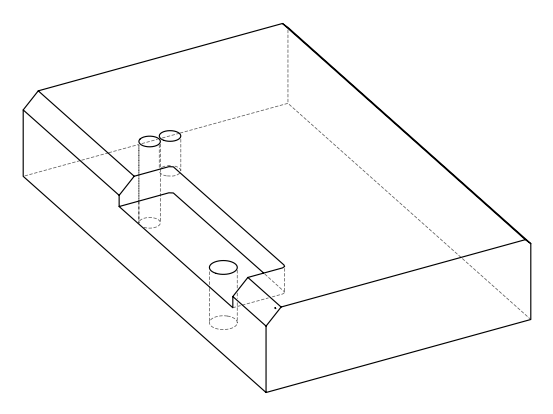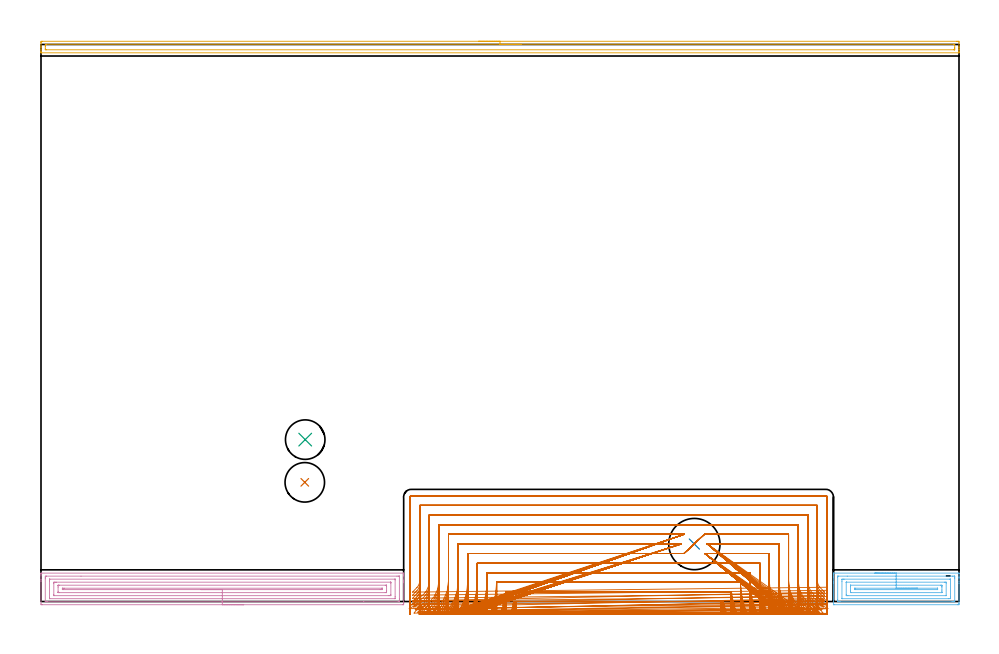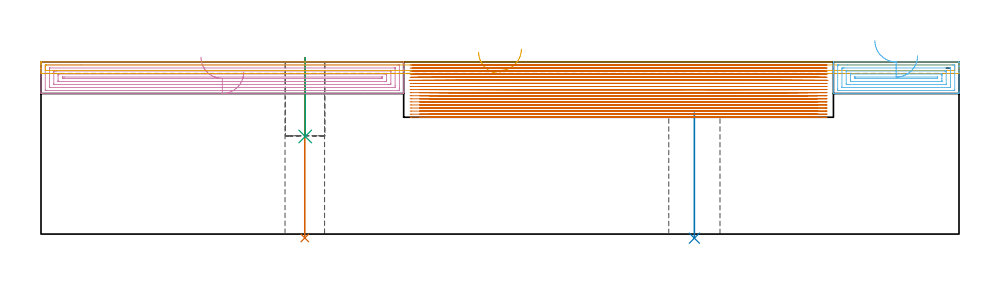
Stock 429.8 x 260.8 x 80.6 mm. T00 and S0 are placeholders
(PLAN: 7 operations, 4 tool changes, 212.4 min)
(1 INDEXABLE_INSERT_DRILL_THROUGH_HOLE_FROM_SOLID | STEP1HOLE | NXT0302_008 | 0.34 min | 21629 mm3)
(2 INDEXABLE_INSERT_DRILL_THROUGH_HOLE_FROM_SOLID_1 | STEP1HOLE_1 | NXT0302_019 | 0.24 min | 36418 mm3)
(3 INDEXABLE_INSERT_DRILL_BLIND_HOLE_FROM_SOLID | STEP1POCKET | NXT0302_008 | 0.15 min | 9306 mm3)
(4 AREA_MILL | FG_CHAMFER_SURFACE | UGT0205_001 | 8.36 min | 19383 mm3)
(5 AREA_MILL_1 | FG_CHAMFER_SURFACE_1 | UGT0205_001 | 7.07 min | 6267 mm3)
(6 AREA_MILL_2 | FG_CHAMFER_SURFACE_2 | UGT0205_001 | 3.03 min | 7223 mm3)
(7 MILL_SLOT | SLOT_PARTIAL_RECTANGULAR | NXT0201_008 | Follow Part, ap 1.5, ae 75% | 193.26 min | 260170 mm3)
(TOOL NXT0302_008 | Index. Insert Drill 18.5mm [880-D1850L25-05] | D18.5 PA176 FL93 Z2)
(TOOL NXT0302_019 | Index. Insert Drill 24mm [880-D2400L25-05] | D24 PA176 FL120 Z2)
(TOOL UGT0205_001 | Chamfer Mill 20 x 3 x 45 deg. | D20 FL50 Z2)
(TOOL NXT0201_008 | ENDMILL 6mm [2P460-0600-NA 1630] | D6 FL26 Z6)
(OP 1 INDEXABLE_INSERT_DRILL_THROUGH_HOLE_FROM_SOLID)
G17 G21 G94 G90
T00 M6
G54
G17 G0 G90 X123.5 Y55.8 S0 M3
G43 Z90.6 H1
G94 G81 G98 Z-1.823 F250. R82.6
G80
M5
M2
(OP 2 INDEXABLE_INSERT_DRILL_THROUGH_HOLE_FROM_SOLID_1)
G17 G21 G94 G90
T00 M6
G54
G17 G0 G90 X305.9 Y26.9 S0 M3
G43 Z90.6 H1
G94 G81 G98 Z-1.919 F250. R56.7
G80
M5
M2
(OP 3 INDEXABLE_INSERT_DRILL_BLIND_HOLE_FROM_SOLID)
G17 G21 G94 G90
T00 M6
G54
G17 G0 G90 X123.7 Y75.8 S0 M3
G43 Z90.6 H1
G94 G81 G98 Z45.7 F250. R82.6
G80
M5
M2
(OP 4 AREA_MILL)
G17 G21 G94 G90
T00 M6
G54
G17 G0 G90 X94.9 Y-1.5 S1061 M3
G43 Z90.6 H0
Z75.8
G94 G1 X94.862 Z74.928 F250.
X94.748 Z74.064
X94.559 Z73.212
X94.297 Z72.38
X93.963 Z71.574
X93.56 Z70.8
X93.092 Z70.064
X92.56 Z69.372
X91.971 Z68.729
X91.328 Z68.14
X90.636 Z67.608
X89.9 Z67.14
X89.126 Z66.737
X88.32 Z66.403
X87.488 Z66.141
X86.636 Z65.952
X85.772 Z65.838
X84.9 Z65.8
X0.6
X0.211 Y-1.496 Z65.802
X0.01 Y-1.492 Z65.805
X0. Y-1.114 Z66.183
Y9.407 Z76.702
Y9.981 Z77.279
Y10.284 Z77.581
Y12.037 Z79.332
Y12.643 Z79.942
Y13.034 Z80.333
X0.002 Y13.169 Z80.461
X0.01 Y13.298 Z80.589
X0.154 Y13.3 Z80.6
X169.646
X169.79 Y13.298 Z80.589
X169.798 Y13.169 Z80.461
X169.8 Y13.034 Z80.333
Y12.643 Z79.942
Y12.037 Z79.332
Y9.981 Z77.278
Y9.407 Z76.702
Y8.817 Z76.113
Y-0.827 Z66.47
X169.797 Y-1.114 Z66.183
X169.79 Y-1.492 Z65.805
X169.589 Y-1.497 Z65.802
X169.2 Y-1.5 Z65.8
X84.9
Y-0.086 Z67.214
X3.122
X2.384 Y-0.085 Z67.215
X2.228 Y-0.083 Z67.217
X2.041 Y-0.079 Z67.221
X2.009 Y-0.073 Z67.227
X2.005 Y-0.048 Z67.252
X2.003 Y-0.022 Z67.278
X2. Y0.14 Z67.44
Y10.661 Z77.961
X2.003 Y11.161 Z78.461
X2.008 Y11.531 Z78.831
X2.025 Y11.879 Z79.179
X2.384 Y11.884 Z79.184
X2.539 Y11.885 Z79.185
X18.735 Y11.886 Z79.186
X166.678
X167.416 Y11.885 Z79.185
X167.573 Y11.883 Z79.183
X167.759 Y11.879 Z79.179
X167.791 Y11.873 Z79.173
X167.795 Y11.848 Z79.148
X167.797 Y11.822 Z79.122
X167.8 Y11.66 Z78.96
Y1.139 Z68.439
X167.797 Y0.639 Z67.939
X167.792 Y0.269 Z67.569
X167.775 Y-0.079 Z67.221
X167.416 Y-0.084 Z67.216
X167.261 Y-0.085 Z67.215
X151.094 Y-0.086 Z67.214
X84.9
Y1.328 Z68.628
X4.105 Y1.329 Z68.629
X4.054 Y1.33 Z68.63
X4.021 Y1.333 Z68.633
X4.01 Y1.335 Z68.635
X4.008 Y1.351 Z68.651
X4.003 Y1.516 Z68.816
X4. Y1.681 Z68.981
Y9.572 Z76.872
X4.003 Y10.284 Z77.584
X4.005 Y10.444 Z77.744
X4.011 Y10.465 Z77.765
X4.026 Y10.467 Z77.767
X4.073 Y10.47 Z77.77
X4.168 Y10.471 Z77.771
X165.695
X165.746 Y10.47 Z77.77
X165.779 Y10.467 Z77.767
X165.79 Y10.465 Z77.765
X165.792 Y10.449 Z77.749
X165.797 Y10.284 Z77.584
X165.8 Y10.119 Z77.419
Y2.228 Z69.528
X165.797 Y1.516 Z68.816
X165.795 Y1.356 Z68.656
X165.789 Y1.335 Z68.635
X165.774 Y1.333 Z68.633
X165.727 Y1.33 Z68.63
X165.632 Y1.329 Z68.629
X84.9 Y1.328 Z68.628
Y2.743 Z70.043
X6.125
X6.055 Y2.744 Z70.044
X6.024 Y2.747 Z70.047
X6.011 Y2.749 Z70.049
X6.009 Y2.765 Z70.065
X6.004 Y2.856 Z70.156
X6. Y3.223 Z70.523
X6.001 Y8.53 Z75.83
X6.007 Y8.945 Z76.245
X6.01 Y9.043 Z76.343
X6.13 Y9.05 Z76.35
X6.312 Y9.054 Z76.354
X6.844 Y9.057 Z76.357
X7.2
X163.674
X163.745 Y9.055 Z76.355
X163.776 Y9.053 Z76.353
X163.789 Y9.051 Z76.351
X163.791 Y9.035 Z76.335
X163.796 Y8.944 Z76.244
X163.8 Y8.577 Z75.877
X163.799 Y3.27 Z70.57
X163.793 Y2.855 Z70.155
X163.79 Y2.757 Z70.057
X163.67 Y2.75 Z70.05
X163.488 Y2.746 Z70.046
X162.956 Y2.743 Z70.043
X162.6
X84.9
Y4.157 Z71.457
X8.629
X8.187 Y4.158 Z71.458
X8.079 Y4.16 Z71.46
X8.027 Y4.163 Z71.463
X8.01 Y4.165 Z71.465
X8.008 Y4.184 Z71.484
X8.004 Y4.291 Z71.591
X8. Y4.764 Z72.064
Y6.777 Z74.077
X8.002 Y7.393 Z74.693
X8.008 Y7.6 Z74.9
X8.01 Y7.632 Z74.932
X8.025 Y7.636 Z74.936
X8.078 Y7.639 Z74.939
X8.188 Y7.641 Z74.941
X8.629 Y7.643 Z74.943
X161.171
X161.613 Y7.642 Z74.942
X161.721 Y7.64 Z74.94
X161.773 Y7.637 Z74.937
X161.79 Y7.635 Z74.935
X161.792 Y7.617 Z74.917
X161.796 Y7.509 Z74.809
X161.8 Y7.036 Z74.336
Y5.023 Z72.323
X161.798 Y4.407 Z71.707
X161.792 Y4.2 Z71.5
X161.79 Y4.168 Z71.468
X161.775 Y4.164 Z71.464
X161.722 Y4.161 Z71.461
X161.612 Y4.159 Z71.459
X161.171 Y4.157 Z71.457
X84.9
Y5.571 Z72.871
X10.413
X10.078 Y5.573 Z72.873
X10.034 Y5.575 Z72.875
X10.016 Y5.577 Z72.877
X10.01 Y5.586 Z72.886
X10.005 Y5.657 Z72.957
X10.002 Y5.765 Z73.065
X10.001 Y5.9 Z73.2
X10.004 Y6.103 Z73.403
X10.008 Y6.204 Z73.504
X10.011 Y6.222 Z73.522
X10.031 Y6.224 Z73.524
X10.08 Y6.227 Z73.527
X10.413 Y6.228 Z73.528
X10.97 Y6.229 Z73.529
X159.387
X159.722 Y6.227 Z73.527
X159.766 Y6.225 Z73.525
X159.784 Y6.223 Z73.523
X159.79 Y6.214 Z73.514
X159.795 Y6.143 Z73.443
X159.798 Y6.035 Z73.335
X159.799 Y5.9 Z73.2
X159.796 Y5.697 Z72.997
X159.792 Y5.597 Z72.897
X159.789 Y5.578 Z72.878
X159.769 Y5.576 Z72.876
X159.72 Y5.573 Z72.873
X159.387 Y5.572 Z72.872
X158.83 Y5.571 Z72.871
X84.9
X84.028 Z72.909
X83.164 Z73.023
X82.312 Z73.212
X81.48 Z73.474
X80.674 Z73.808
X79.9 Z74.211
X79.164 Z74.68
X78.472 Z75.211
X77.829 Z75.8
X77.24 Z76.443
X76.708 Z77.135
X76.24 Z77.871
X75.837 Z78.645
X75.503 Z79.451
X75.241 Z80.283
X75.052 Z81.135
X74.938 Z82.
X74.9 Z82.871
G0 Z90.6
M5
M2
(OP 5 AREA_MILL_1)
G17 G21 G94 G90
T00 M6
G54
G17 G0 G90 X204.9 Y262.3 S1061 M3
G43 Z90.6 H0
Z85.2
G94 G1 X204.938 Z84.328 F250.
X205.052 Z83.464
X205.241 Z82.612
X205.503 Z81.78
X205.837 Z80.974
X206.24 Z80.2
X206.708 Z79.464
X207.24 Z78.772
X207.829 Z78.129
X208.472 Z77.54
X209.164 Z77.008
X209.9 Z76.54
X210.674 Z76.137
X211.48 Z75.803
X212.312 Z75.541
X213.164 Z75.352
X214.028 Z75.238
X214.9 Z75.2
X428.695
X429.189 Y262.299 Z75.201
X429.677 Y262.294 Z75.203
X429.791 Y262.291 Z75.205
X429.8 Y261.81 Z75.685
Y260.042 Z77.452
Y259.484 Z78.012
Y259.158 Z78.338
Y258.6 Z78.896
Y258.274 Z79.221
Y257.621 Z79.878
Y257.261 Z80.238
X429.792 Y256.917 Z80.574
X429.791 Y256.903 Z80.588
X429.636 Y256.9 Z80.6
X0.165
X0.009 Y256.903 Z80.588
X0.008 Y256.917 Z80.574
X0. Y257.261 Z80.238
Y257.621 Z79.879
Y258.274 Z79.221
Y259.484 Z78.012
Y260.042 Z77.452
Y261.532 Z75.964
X0.003 Y261.81 Z75.685
X0.009 Y262.291 Z75.205
X0.123 Y262.294 Z75.203
X0.611 Y262.3 Z75.2
X214.9
Y260.886 Z76.614
X427.403 Y260.885 Z76.615
X427.445 Y260.884 Z76.616
X427.79 Y260.872 Z76.628
X427.794 Y260.767 Z76.733
X427.799 Y260.535 Z76.965
X427.8 Y259.158 Z78.342
X427.799 Y258.766 Z78.734
X427.792 Y258.372 Z79.128
X427.79 Y258.325 Z79.175
X427.773 Y258.321 Z79.179
X427.722 Y258.318 Z79.182
X427.616 Y258.316 Z79.184
X427.403 Y258.314 Z79.186
X2.397 Y258.315 Z79.185
X2.355 Y258.316 Z79.184
X2.01 Y258.328 Z79.172
X2.007 Y258.433 Z79.067
X2.002 Y258.665 Z78.835
X2. Y260.042 Z77.458
X2.001 Y260.434 Z77.066
X2.008 Y260.828 Z76.672
X2.01 Y260.876 Z76.624
X2.027 Y260.879 Z76.621
X2.078 Y260.882 Z76.618
X2.184 Y260.885 Z76.615
X2.397 Y260.886 Z76.614
X214.9
X215.772 Z76.652
X216.636 Z76.766
X217.488 Z76.955
X218.32 Z77.217
X219.126 Z77.551
X219.9 Z77.954
X220.636 Z78.423
X221.328 Z78.954
X221.971 Z79.543
X222.56 Z80.186
X223.092 Z80.878
X223.56 Z81.614
X223.963 Z82.388
X224.297 Z83.194
X224.559 Z84.026
X224.748 Z84.878
X224.862 Z85.743
X224.9 Z86.614
G0 Z90.6
M5
M2
(OP 6 AREA_MILL_2)
G17 G21 G94 G90
T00 M6
G54
G17 G0 G90 X390.4 Y13.3 S1061 M3
G43 Z90.6 H0
G94 G1 X390.438 Z89.728 F250.
X390.552 Z88.863
X390.741 Z88.012
X391.003 Z87.18
X391.337 Z86.374
X391.74 Z85.6
X392.208 Z84.864
X392.74 Z84.172
X393.329 Z83.529
X393.972 Z82.939
X394.664 Z82.408
X395.4 Z81.94
X396.174 Z81.537
X396.98 Z81.203
X397.812 Z80.941
X398.663 Z80.752
X399.528 Z80.638
X400.4 Z80.6
X429.702
X429.79 Y13.297 Z80.589
X429.797 Y13.217 Z80.511
X429.8 Y13.129 Z80.428
Y11.548 Z78.847
Y11.161 Z78.457
Y10.967 Z78.264
Y9.213 Z76.511
Y8.53 Z75.825
Y-0.773 Z66.524
X429.796 Y-1.114 Z66.182
X429.79 Y-1.491 Z65.805
X429.643 Y-1.495 Z65.803
X429.258 Y-1.5 Z65.8
X371.542
X371.038 Y-1.493 Z65.803
X371.01 Y-1.491 Z65.805
X371. Y-1.456 Z65.841
Y8.53 Z75.825
Y9.213 Z76.511
Y9.407 Z76.705
Y11.161 Z78.457
Y11.549 Z78.847
Y12.526 Z79.825
Y12.914 Z80.212
Y13.13 Z80.428
X371.003 Y13.217 Z80.511
X371.01 Y13.297 Z80.589
X371.098 Y13.3 Z80.6
X400.4
Y11.886 Z79.186
X426.748
X427.482 Y11.884 Z79.184
X427.639 Y11.883 Z79.183
X427.782 Y11.879 Z79.179
X427.79 Y11.833 Z79.133
X427.797 Y11.727 Z79.027
X427.799 Y11.161 Z78.461
X427.8 Y10.847 Z78.147
X427.799 Y0.327 Z67.627
X427.793 Y0.011 Z67.311
X427.79 Y-0.073 Z67.227
X427.756 Y-0.079 Z67.221
X427.665 Y-0.082 Z67.218
X427.482 Y-0.085 Z67.215
X427.328 Y-0.086 Z67.214
X426.594
X374.052
X373.318 Y-0.084 Z67.216
X373.161 Y-0.083 Z67.217
X373.018 Y-0.079 Z67.221
X373.01 Y-0.033 Z67.267
X373.004 Y0.073 Z67.373
X373.001 Y0.639 Z67.939
X373. Y0.953 Z68.253
X373.001 Y11.473 Z78.773
X373.007 Y11.789 Z79.089
X373.01 Y11.873 Z79.173
X373.044 Y11.879 Z79.179
X373.135 Y11.882 Z79.182
X373.318 Y11.885 Z79.185
X377.48 Y11.886 Z79.186
X400.4
Y10.472 Z77.772
X425.517 Y10.471 Z77.771
X425.706 Y10.469 Z77.769
X425.768 Y10.467 Z77.767
X425.784 Y10.465 Z77.765
X425.79 Y10.437 Z77.737
X425.795 Y10.376 Z77.676
X425.799 Y10.284 Z77.584
X425.8 Y2.3 Z69.6
X425.799 Y1.516 Z68.816
X425.797 Y1.426 Z68.726
X425.791 Y1.338 Z68.638
X425.706 Y1.336 Z68.636
X425.007 Y1.329 Z68.629
X424.818
X375.283
X375.094 Y1.331 Z68.631
X375.032 Y1.333 Z68.633
X375.016 Y1.335 Z68.635
X375.01 Y1.363 Z68.663
X375.005 Y1.424 Z68.724
X375.001 Y1.516 Z68.816
X375. Y9.5 Z76.8
X375.001 Y10.284 Z77.584
X375.003 Y10.374 Z77.674
X375.009 Y10.462 Z77.762
X375.094 Y10.464 Z77.764
X375.793 Y10.471 Z77.771
X375.982
X400.4 Y10.472 Z77.772
Y9.057 Z76.357
X423.042
X423.398 Y9.056 Z76.356
X423.718 Y9.052 Z76.352
X423.789 Y9.05 Z76.35
X423.793 Y8.925 Z76.225
X423.799 Y8.66 Z75.96
Y2.896 Z70.196
X423.798 Y2.802 Z70.102
X423.794 Y2.756 Z70.056
X423.79 Y2.75 Z70.05
X423.783 Y2.747 Z70.047
X423.754 Y2.745 Z70.045
X423.576 Y2.743 Z70.043
X377.758
X377.402 Y2.744 Z70.044
X377.082 Y2.748 Z70.048
X377.011 Y2.75 Z70.05
X377.007 Y2.875 Z70.175
X377.001 Y3.14 Z70.44
Y8.904 Z76.204
X377.002 Y8.998 Z76.298
X377.006 Y9.044 Z76.344
X377.01 Y9.05 Z76.35
X377.017 Y9.053 Z76.353
X377.046 Y9.055 Z76.355
X377.224 Y9.057 Z76.357
X400.4
Y7.643 Z74.943
X421.277
X421.703 Y7.636 Z74.936
X421.79 Y7.627 Z74.927
X421.795 Y7.563 Z74.863
X421.797 Y7.499 Z74.799
X421.8 Y7.127 Z74.427
Y6.777 Z74.077
Y5.373 Z72.673
Y4.497 Z71.797
X421.798 Y4.321 Z71.621
X421.793 Y4.181 Z71.481
X421.79 Y4.164 Z71.464
X421.785 Y4.162 Z71.462
X421.76 Y4.159 Z71.459
X421.705 Y4.158 Z71.458
X379.523 Y4.157 Z71.457
X379.097 Y4.164 Z71.464
X379.01 Y4.173 Z71.473
X379.005 Y4.237 Z71.537
X379.003 Y4.301 Z71.601
X379. Y4.673 Z71.973
Y5.023 Z72.323
Y7.303 Z74.603
X379.002 Y7.479 Z74.779
X379.007 Y7.619 Z74.919
X379.01 Y7.637 Z74.937
X379.015 Y7.638 Z74.938
X379.04 Y7.641 Z74.941
X379.095 Y7.642 Z74.942
X400.4 Y7.643 Z74.943
Y6.229 Z73.529
X419.69 Y6.228 Z73.528
X419.749 Y6.226 Z73.526
X419.782 Y6.223 Z73.523
X419.79 Y6.22 Z73.52
X419.792 Y6.205 Z73.505
X419.796 Y5.9 Z73.2
X419.795 Y5.599 Z72.899
X419.79 Y5.58 Z72.88
X419.78 Y5.577 Z72.877
X419.74 Y5.574 Z72.874
X419.657 Y5.572 Z72.872
X381.11
X381.051 Y5.574 Z72.874
X381.018 Y5.577 Z72.877
X381.01 Y5.58 Z72.88
X381.008 Y5.595 Z72.895
X381.004 Y5.9 Z73.2
X381.005 Y6.201 Z73.501
X381.01 Y6.22 Z73.52
X381.02 Y6.223 Z73.523
X381.06 Y6.226 Z73.526
X381.143 Y6.228 Z73.528
X400.4 Y6.229 Z73.529
X401.272 Z73.567
X402.136 Z73.681
X402.988 Z73.87
X403.82 Z74.132
X404.626 Z74.466
X405.4 Z74.869
X406.136 Z75.337
X406.828 Z75.868
X407.471 Z76.458
X408.06 Z77.101
X408.591 Z77.793
X409.06 Z78.529
X409.463 Z79.303
X409.797 Z80.109
X410.059 Z80.941
X410.248 Z81.792
X410.362 Z82.657
X410.4 Z83.529
G0 Z90.6
M5
M2
(OP 7 MILL_SLOT)
G17 G21 G94 G90
T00 M6
G54
G17 G0 G90 X320.923 Y-5.9 S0 M3
G43 Z90.6 H1
Z79.161
G94 G1 X320.154 Y-3. F250.
G2 X319.458 Y0. R49.5 F500.
G1 X221.342
G2 X220.646 Y-3. R49.5
G1 X219.877 Y-5.9 F250.
X325.672 Y-5.878
X324.826 Y-3.
G2 X323.3 Y4.5 R45. F500.
G1 X217.5
G2 X215.974 Y-3. R45.
G1 X215.128 Y-5.878 F250.
X330.479 Y-5.849
X329.539 Y-3.
G2 X327.506 Y9. R40.5 F500.
G1 X213.294
G2 X211.26 Y-3. R40.5
G1 X210.32 Y-5.849 F250.
X335.368 Y-5.807
X334.311 Y-3.
G2 X332. Y9.69 R36. F500.
G1 Y13.5
X208.8
Y9.69
G2 X206.489 Y-3. R36.
G1 X205.432 Y-5.807 F250.
X340.378 Y-5.746
X339.169 Y-3.
G2 X336.5 Y9.69 R31.5 F500.
G1 Y18.
X307.198
G2 X304.594 Y18. R9.035
G1 X204.3
Y9.69
G2 X201.631 Y-3. R31.5
G1 X200.422 Y-5.746 F250.
X345.578 Y-5.648
X344.168 Y-3.
G2 X341. Y9.69 R27. F500.
G1 Y22.5
X313.748
X310.748 F250.
X351.112 Y-5.477 F500.
X349.42 Y-3. F250.
G2 X345.5 Y9.69 R22.5 F500.
G1 Y27.
X314.895
X311.895 F250.
X357.349 Y-5.128 F500.
X355.234 Y-3. F250.
G2 X350. Y9.69 R18. F500.
G1 Y31.5
X313.633
X310.633 F250.
X301.051 Y22.5 F500.
X298.051 F250.
X199.8 F500.
Y9.69
G2 X196.632 Y-3. R27.
G1 X195.222 Y-5.648 F250.
X299.903 Y27. F500.
X296.903 F250.
X195.3 F500.
Y9.69
G2 X191.38 Y-3. R22.5
G1 X189.688 Y-5.477 F250.
X301.172 Y31.5 F500.
X298.172 F250.
X190.8 F500.
Y9.69
G2 X185.565 Y-3. R18.
G1 X183.45 Y-5.128 F250.
X365.195 Y-3.852
X362.459 Y-2.621
G2 X354.5 Y9.69 R13.5 F500.
G1 Y36.
X186.3
Y9.69
G2 X178.34 Y-2.621 R13.5
G1 X175.604 Y-3.852 F250.
X366.688 Y0.294 F500.
X364. Y1.627 F250.
G2 X359. Y9.69 R9. F500.
G1 Y40.5
X181.8
Y9.69
G2 X176.8 Y1.628 R9.
G1 X174.112 Y0.295 F250.
X366.865 Y4.402 F500.
X364.774 Y6.553 F250.
G2 X363.5 Y9.69 R4.5 F500.
G1 Y45.
X177.3
Y9.69
G2 X176.027 Y6.553 R4.5
G1 X173.935 Y4.402 F250.
X368. Y6.69 F500.
Y9.69 F250.
Y49. F500.
G3 X367.5 Y49.5 R0.5
G1 X173.3
G3 X172.8 Y49. R0.5
G1 Y9.69
Y6.69 F250.
G0 Z90.6
X320.474 Y-5.922
Z77.722
G1 X319.793 Y-3.
G2 X319.19 Y0. R49.5 F500.
G1 X221.608
G2 X221.006 Y-3. R49.5
G1 X220.324 Y-5.922 F250.
X325.175 Y-5.905
X324.426 Y-3.
G2 X323.156 Y4.5 R45. F500.
G1 X217.644
G2 X216.372 Y-3. R45.
G1 X215.622 Y-5.905 F250.
X329.923 Y-5.882
X329.091 Y-3.
G2 X327.5 Y8.239 R40.5 F500.
G1 Y9.
X213.3
Y8.246
G2 X211.707 Y-3. R40.5
G1 X210.874 Y-5.882 F250.
X334.736 Y-5.85
X333.799 Y-3.
G2 X332. Y8.239 R36. F500.
G1 Y13.5
X208.8
Y8.246
G2 X206.998 Y-3. R36.
G1 X206.061 Y-5.85 F250.
X339.643 Y-5.803
X338.573 Y-3.
G2 X336.5 Y8.239 R31.5 F500.
G1 Y18.
X307.198
G2 X304.594 Y18. R9.035
G1 X204.3
Y8.246
G2 X202.224 Y-3. R31.5
G1 X201.153 Y-5.802 F250.
X344.699 Y-5.728
X343.45 Y-3.
G2 X341. Y8.239 R27. F500.
G1 Y22.5
X313.748
X310.748 F250.
X350.006 Y-5.599 F500.
X348.508 Y-3. F250.
G2 X345.5 Y8.239 R22.5 F500.
G1 Y27.
X314.895
X311.895 F250.
X355.813 Y-5.343 F500.
X353.94 Y-3. F250.
G2 X350. Y8.239 R18. F500.
G1 Y31.5
X313.633
X310.633 F250.
X301.051 Y22.5 F500.
X298.051 F250.
X199.8 F500.
Y8.246
G2 X197.346 Y-3. R27.
G1 X196.097 Y-5.727 F250.
X299.903 Y27. F500.
X296.903 F250.
X195.3 F500.
Y8.246
G2 X192.288 Y-3. R22.5
G1 X190.788 Y-5.598 F250.
X301.172 Y31.5 F500.
X298.172 F250.
X190.8 F500.
Y8.246
G2 X186.854 Y-3. R18.
G1 X184.98 Y-5.342 F250.
X363.018 Y-4.662
X360.52 Y-3.
G2 X354.5 Y8.239 R13.5 F500.
G1 Y36.
X186.3
Y8.246
G2 X180.268 Y-3. R13.5
G1 X177.769 Y-4.66 F250.
X366.688 Y-1.157 F500.
X364. Y0.176 F250.
G2 X359. Y8.239 R9. F500.
G1 Y40.5
X181.8
Y8.246
G2 X176.8 Y0.184 R9.
G1 X174.113 Y-1.149 F250.
X366.859 Y2.952 F500.
X364.77 Y5.105 F250.
G2 X363.5 Y8.239 R4.5 F500.
G1 Y45.
X177.3
Y8.246
G2 X176.028 Y5.111 R4.5
G1 X173.938 Y2.959 F250.
X368. Y5.239 F500.
Y8.239 F250.
Y49. F500.
G3 X367.5 Y49.5 R0.5
G1 X173.3
G3 X172.8 Y49. R0.5
G1 Y8.246
Y5.246 F250.
G0 Z90.6
X320.074 Y-5.941
Z76.283
G1 X319.48 Y-3.
G2 X318.97 Y0. R49.5 F500.
G1 X221.83
G2 X221.32 Y-3. R49.5
G1 X220.726 Y-5.941 F250.
X324.734 Y-5.928
X324.081 Y-3.
G2 X323.059 Y4.5 R45. F500.
G1 X217.741
G2 X216.719 Y-3. R45.
G1 X216.066 Y-5.928 F250.
X329.43 Y-5.911
X328.704 Y-3.
G2 X327.5 Y6.803 R40.5 F500.
G1 Y9.
X213.3
Y6.802
G2 X212.096 Y-3. R40.5
G1 X211.37 Y-5.911 F250.
X334.177 Y-5.887
X333.36 Y-3.
G2 X332. Y6.803 R36. F500.
G1 Y13.5
X208.8
Y6.802
G2 X207.44 Y-3. R36.
G1 X206.623 Y-5.887 F250.
X338.998 Y-5.851
X338.064 Y-3.
G2 X336.5 Y6.803 R31.5 F500.
G1 Y18.
X307.198
G2 X304.594 Y18. R9.035
G1 X204.3
Y6.802
G2 X202.736 Y-3. R31.5
G1 X201.802 Y-5.851 F250.
X343.932 Y-5.795
X342.842 Y-3.
G2 X341. Y6.803 R27. F500.
G1 Y22.5
X313.748
X310.748 F250.
X349.055 Y-5.7 F500.
X347.748 Y-3. F250.
G2 X345.5 Y6.803 R22.5 F500.
G1 Y27.
X314.895
X311.895 F250.
X354.537 Y-5.516 F500.
X352.903 Y-3. F250.
G2 X350. Y6.803 R18. F500.
G1 Y31.5
X313.633
X310.633 F250.
X301.051 Y22.5 F500.
X298.051 F250.
X199.8 F500.
Y6.802
G2 X197.958 Y-3. R27.
G1 X196.869 Y-5.795 F250.
X299.903 Y27. F500.
X296.903 F250.
X195.3 F500.
Y6.802
G2 X193.053 Y-3. R22.5
G1 X191.746 Y-5.7 F250.
X301.172 Y31.5 F500.
X298.172 F250.
X190.8 F500.
Y6.802
G2 X187.897 Y-3. R18.
G1 X186.263 Y-5.516 F250.
X360.896 Y-5.063
X358.718 Y-3.
G2 X354.5 Y6.803 R13.5 F500.
G1 Y36.
X186.3
Y6.802
G2 X182.083 Y-3. R13.5
G1 X179.904 Y-5.063 F250.
X366.422 Y-2.552 F500.
X363.774 Y-1.143 F250.
G2 X359. Y6.803 R9. F500.
G1 Y40.5
X181.8
Y6.802
G2 X177.031 Y-1.141 R9.
G1 X174.383 Y-2.552 F250.
X366.862 Y1.516 F500.
X364.772 Y3.668 F250.
G2 X363.5 Y6.803 R4.5 F500.
G1 Y45.
X177.3
Y6.802
G2 X176.03 Y3.669 R4.5
G1 X173.942 Y1.516 F250.
X368. Y3.803 F500.
Y6.803 F250.
Y49. F500.
G3 X367.5 Y49.5 R0.5
G1 X173.3
G3 X172.8 Y49. R0.5
G1 Y6.802
Y3.802 F250.
G0 Z90.6
X319.719 Y-5.957
Z74.844
G1 X319.212 Y-3.
G2 X318.792 Y0. R49.5 F500.
G1 X222.008
G2 X221.588 Y-3. R49.5
G1 X221.081 Y-5.957 F250.
X324.343 Y-5.948
X323.785 Y-3.
G2 X323.008 Y4.5 R45. F500.
G1 X217.792
G2 X217.016 Y-3. R45.
G1 X216.458 Y-5.948 F250.
X328.994 Y-5.935
X328.374 Y-3.
G2 X327.5 Y5.368 R40.5 F500.
G1 Y9.
X213.3
Y5.365
G2 X212.427 Y-3. R40.5
G1 X211.807 Y-5.935 F250.
X333.683 Y-5.918
X332.986 Y-3.
G2 X332. Y5.368 R36. F500.
G1 Y13.5
X208.8
Y5.365
G2 X207.815 Y-3. R36.
G1 X207.118 Y-5.918 F250.
X338.429 Y-5.892
X337.632 Y-3.
G2 X336.5 Y5.368 R31.5 F500.
G1 Y18.
X307.198
G2 X304.594 Y18. R9.035
G1 X204.3
Y5.365
G2 X203.169 Y-3. R31.5
G1 X202.372 Y-5.892 F250.
X343.259 Y-5.852
X342.329 Y-3.
G2 X341. Y5.368 R27. F500.
G1 Y22.5
X313.748
X310.748 F250.
X348.229 Y-5.785 F500.
X347.114 Y-3. F250.
G2 X345.5 Y5.368 R22.5 F500.
G1 Y27.
X314.895
X311.895 F250.
X353.458 Y-5.656 F500.
X352.063 Y-3. F250.
G2 X350. Y5.368 R18. F500.
G1 Y31.5
X313.633
X310.633 F250.
X301.051 Y22.5 F500.
X298.051 F250.
X199.8 F500.
Y5.365
G2 X198.472 Y-3. R27.
G1 X197.542 Y-5.852 F250.
X299.903 Y27. F500.
X296.903 F250.
X195.3 F500.
Y5.365
G2 X193.687 Y-3. R22.5
G1 X192.572 Y-5.785 F250.
X301.172 Y31.5 F500.
X298.172 F250.
X190.8 F500.
Y5.365
G2 X188.738 Y-3. R18.
G1 X187.344 Y-5.656 F250.
X359.265 Y-5.354
X357.406 Y-3.
G2 X354.5 Y5.368 R13.5 F500.
G1 Y36.
X186.3
Y5.365
G2 X183.396 Y-3. R13.5
G1 X181.537 Y-5.355 F250.
X365.615 Y-3.814
X363.099 Y-2.181
G2 X359. Y5.368 R9. F500.
G1 Y40.5
X181.8
Y5.365
G2 X177.709 Y-2.178 R9.
G1 X175.195 Y-3.815 F250.
X366.867 Y0.079 F500.
X364.775 Y2.229 F250.
G2 X363.5 Y5.368 R4.5 F500.
G1 Y45.
X177.3
Y5.365
G2 X176.028 Y2.23 R4.5
G1 X173.938 Y0.078 F250.
X368. Y2.368 F500.
Y5.368 F250.
Y49. F500.
G3 X367.5 Y49.5 R0.5
G1 X173.3
G3 X172.8 Y49. R0.5
G1 Y5.365
Y2.365 F250.
G0 Z90.6
X319.384 Y-5.971
Z73.405
G1 X318.971 Y-3.
G2 X318.647 Y0. R49.5 F500.
G1 X222.154
G2 X221.83 Y-3. R49.5
G1 X221.418 Y-5.972 F250.
X323.973 Y-5.965
X323.519 Y-3.
G2 X323. Y3.811 R45. F500.
G1 Y4.5
X217.8
Y3.802
G2 X217.283 Y-3. R45.
G1 X216.83 Y-5.966 F250.
X328.581 Y-5.957
X328.077 Y-3.
G2 X327.5 Y3.811 R40.5 F500.
G1 Y9.
X213.3
Y3.802
G2 X212.725 Y-3. R40.5
G1 X212.221 Y-5.957 F250.
X333.218 Y-5.946
X332.65 Y-3.
G2 X332. Y3.811 R36. F500.
G1 Y13.5
X208.8
Y3.802
G2 X208.152 Y-3. R36.
G1 X207.585 Y-5.946 F250.
X337.894 Y-5.929
X337.245 Y-3.
G2 X336.5 Y3.811 R31.5 F500.
G1 Y18.
X307.198
G2 X304.594 Y18. R9.035
G1 X204.3
Y3.802
G2 X203.557 Y-3. R31.5
G1 X202.909 Y-5.929 F250.
X342.63 Y-5.903
X341.873 Y-3.
G2 X341. Y3.811 R27. F500.
G1 Y22.5
X313.748
X310.748 F250.
X347.464 Y-5.859 F500.
X346.556 Y-3. F250.
G2 X345.5 Y3.811 R22.5 F500.
G1 Y27.
X314.896
X311.896 F250.
X352.474 Y-5.777 F500.
X351.339 Y-3. F250.
G2 X350. Y3.811 R18. F500.
G1 Y31.5
X313.633
X310.633 F250.
X301.051 Y22.5 F500.
X298.051 F250.
X199.8 F500.
Y3.802
G2 X198.929 Y-3. R27.
G1 X198.173 Y-5.903 F250.
X299.903 Y27. F500.
X296.903 F250.
X195.3 F500.
Y3.802
G2 X194.247 Y-3. R22.5
G1 X193.34 Y-5.86 F250.
X301.172 Y31.5 F500.
X298.172 F250.
X190.8 F500.
Y3.802
G2 X189.465 Y-3. R18.
G1 X188.332 Y-5.778 F250.
X357.858 Y-5.59
X356.344 Y-3.
G2 X354.5 Y3.811 R13.5 F500.
G1 Y36.
X186.3
Y3.802
G2 X184.461 Y-3. R13.5
G1 X182.95 Y-5.591 F250.
X364.385 Y-4.96
X362.115 Y-2.998
G2 X359. Y3.811 R9. F500.
G1 Y40.5
X181.8
Y3.802
G2 X178.696 Y-2.998 R9.
G1 X176.429 Y-4.963 F250.
X367.525 Y-1.576 F500.
X365.184 Y0.301 F250.
G2 X363.5 Y3.811 R4.5 F500.
G1 Y45.
X177.3
Y3.802
G2 X175.617 Y0.293 R4.5
G1 X173.278 Y-1.585 F250.
X368. Y0.811 F500.
Y3.811 F250.
Y49. F500.
G3 X367.5 Y49.5 R0.5
G1 X173.3
G3 X172.8 Y49. R0.5
G1 Y3.802
Y0.802 F250.
G0 Z90.6
X319.066 Y-5.984
Z71.967
G1 X318.759 Y-3.
G2 X318.543 Y0. R49.5 F500.
G1 X222.257
G2 X222.041 Y-3. R49.5
G1 X221.735 Y-5.984 F250.
X323.622 Y-5.981
X323.285 Y-3.
G2 X323. Y2.059 R45. F500.
G1 Y4.5
X217.8
Y2.056
G2 X217.515 Y-3. R45.
G1 X217.178 Y-5.981 F250.
X328.192 Y-5.977
X327.817 Y-3.
G2 X327.5 Y2.059 R40.5 F500.
G1 Y9.
X213.3
Y2.056
G2 X212.983 Y-3. R40.5
G1 X212.609 Y-5.977 F250.
X332.779 Y-5.97
X332.357 Y-3.
G2 X332. Y2.059 R36. F500.
G1 Y13.5
X208.8
Y2.056
G2 X208.443 Y-3. R36.
G1 X208.022 Y-5.97 F250.
X337.391 Y-5.961
X336.909 Y-3.
G2 X336.5 Y2.059 R31.5 F500.
G1 Y18.
X307.198
G2 X304.594 Y18. R9.035
G1 X204.3
Y2.056
G2 X203.892 Y-3. R31.5
G1 X203.41 Y-5.961 F250.
X342.04 Y-5.947
X341.478 Y-3.
G2 X341. Y2.059 R27. F500.
G1 Y22.5
X313.748
X310.748 F250.
X346.751 Y-5.923 F500.
X346.076 Y-3. F250.
G2 X345.5 Y2.059 R22.5 F500.
G1 Y27.
X314.896
X311.896 F250.
X351.569 Y-5.879 F500.
X350.725 Y-3. F250.
G2 X350. Y2.059 R18. F500.
G1 Y31.5
X313.633
X310.633 F250.
X301.051 Y22.5 F500.
X298.051 F250.
X199.8 F500.
Y2.056
G2 X199.322 Y-3. R27.
G1 X198.761 Y-5.947 F250.
X299.903 Y27. F500.
X296.903 F250.
X195.3 F500.
Y2.056
G2 X194.725 Y-3. R22.5
G1 X194.051 Y-5.923 F250.
X301.172 Y31.5 F500.
X298.172 F250.
X190.8 F500.
Y2.056
G2 X190.075 Y-3. R18.
G1 X189.233 Y-5.879 F250.
X356.608 Y-5.781
X355.484 Y-3.
G2 X354.5 Y2.059 R13.5 F500.
G1 Y36.
X186.3
Y2.056
G2 X185.318 Y-3. R13.5
G1 X184.194 Y-5.782 F250.
X362.242 Y-5.481
X360.556 Y-3.
G2 X359. Y2.059 R9. F500.
G1 Y40.5
X181.8
Y2.056
G2 X180.246 Y-3. R9.
G1 X178.561 Y-5.482 F250.
X368.423 Y-3.333
X365.805 Y-1.87
G2 X363.5 Y2.059 R4.5 F500.
G1 Y45.
X177.3
Y2.056
G2 X174.997 Y-1.872 R4.5
G1 X172.379 Y-3.336 F250.
X368. Y-0.941 F500.
Y2.059 F250.
Y49. F500.
G3 X367.5 Y49.5 R0.5
G1 X173.3
G3 X172.8 Y49. R0.5
G1 Y2.056
Y-0.944 F250.
G0 Z90.6
X318.731 Y-5.996
Z70.528
G1 X318.57 Y-3.
G2 X318.5 Y0. R49.5 F500.
G1 X222.3
G2 X222.23 Y-3. R49.5
G1 X222.069 Y-5.996 F250.
X323.255 Y-5.995
X323.078 Y-3.
G2 X323. Y-0.347 R45. F500.
G1 Y4.5
X217.8
Y-0.347
G2 X217.722 Y-3. R45.
G1 X217.545 Y-5.995 F250.
X327.783 Y-5.994
X327.587 Y-3.
G2 X327.5 Y-0.347 R40.5 F500.
G1 Y9.
X213.3
Y-0.347
G2 X213.213 Y-3. R40.5
G1 X213.017 Y-5.994 F250.
X332.319 Y-5.992
X332.098 Y-3.
G2 X332. Y-0.347 R36. F500.
G1 Y13.5
X208.8
Y-0.347
G2 X208.702 Y-3. R36.
G1 X208.481 Y-5.992 F250.
X336.865 Y-5.989
X336.612 Y-3.
G2 X336.5 Y-0.347 R31.5 F500.
G1 Y18.
X307.198
G2 X304.594 Y18. R9.035
G1 X204.3
Y-0.347
G2 X204.188 Y-3. R31.5
G1 X203.935 Y-5.989 F250.
X341.425 Y-5.985
X341.131 Y-3.
G2 X341. Y-0.347 R27. F500.
G1 Y22.5
X313.748
X310.748 F250.
X346.011 Y-5.979 F500.
X345.657 Y-3. F250.
G2 X345.5 Y-0.347 R22.5 F500.
G1 Y27.
X314.896
X311.896 F250.
X350.639 Y-5.967 F500.
X350.197 Y-3. F250.
G2 X350. Y-0.347 R18. F500.
G1 Y31.5
X313.633
X310.633 F250.
X301.051 Y22.5 F500.
X298.051 F250.
X199.8 F500.
Y-0.347
G2 X199.669 Y-3. R27.
G1 X199.375 Y-5.985 F250.
X299.903 Y27. F500.
X296.903 F250.
X195.3 F500.
Y-0.347
G2 X195.143 Y-3. R22.5
G1 X194.789 Y-5.979 F250.
X301.172 Y31.5 F500.
X298.172 F250.
X190.8 F500.
Y-0.347
G2 X190.603 Y-3. R18.
G1 X190.161 Y-5.967 F250.
X355.353 Y-5.942
X354.763 Y-3.
G2 X354.5 Y-0.347 R13.5 F500.
G1 Y36.
X186.3
Y-0.347
G2 X186.037 Y-3. R13.5
G1 X185.447 Y-5.942 F250.
X360.284 Y-5.867
X359.4 Y-3.
G2 X359. Y-0.347 R9. F500.
G1 Y40.5
X181.8
Y-0.347
G2 X181.4 Y-3. R9.
G1 X180.516 Y-5.867 F250.
X366.133 Y-5.423
X364.365 Y-3.
G2 X363.5 Y-0.347 R4.5 F500.
G1 Y45.
X177.3
Y-0.347
G2 X176.435 Y-3. R4.5
G1 X174.667 Y-5.423 F250.
X368. Y-3.347
Y-0.347
Y49. F500.
G3 X367.5 Y49.5 R0.5
G1 X173.3
G3 X172.8 Y49. R0.5
G1 Y-0.347
Y-3.347 F250.
G0 X318.529 Y-6. Z69.089
G1 X318.502 Y-3.
G2 X318.5 Y-2.549 R49.5 F500.
G1 Y0.
X222.3
Y-2.547
G2 X222.298 Y-3. R49.5
G1 X222.27 Y-6. F250.
X323.032
X323.002 Y-3.
G2 X323. Y-2.549 R45. F500.
G1 Y4.5
X217.8
Y-2.547
G2 X217.798 Y-3. R45.
G1 X217.768 Y-6. F250.
X327.536
X327.503 Y-3.
G2 X327.5 Y-2.549 R40.5 F500.
G1 Y9.
X213.3
Y-2.547
G2 X213.297 Y-3. R40.5
G1 X213.264 Y-6. F250.
X332.04
X332.003 Y-3.
G2 X332. Y-2.549 R36. F500.
G1 Y13.5
X208.8
Y-2.547
G2 X208.797 Y-3. R36.
G1 X208.759 Y-6. F250.
X336.546
X336.503 Y-3.
G2 X336.5 Y-2.549 R31.5 F500.
G1 Y18.
X307.198
G2 X304.595 Y18. R9.036
G1 X204.3
Y-2.547
G2 X204.297 Y-3. R31.5
G1 X204.254 Y-6. F250.
X341.054
X341.004 Y-3.
G2 X341. Y-2.549 R27. F500.
G1 Y22.5
X313.748
X310.748 F250.
X345.565 Y-5.999 F500.
X345.505 Y-3. F250.
G2 X345.5 Y-2.549 R22.5 F500.
G1 Y27.
X314.896
X311.896 F250.
X350.081 Y-5.999 F500.
X350.006 Y-3. F250.
G2 X350. Y-2.549 R18. F500.
G1 Y31.5
X313.633
X310.633 F250.
X301.051 Y22.5 F500.
X298.051 F250.
X199.8 F500.
Y-2.547
G2 X199.796 Y-3. R27.
G1 X199.746 Y-6. F250.
X299.903 Y27. F500.
X296.903 F250.
X195.3 F500.
Y-2.547
G2 X195.295 Y-3. R22.5
G1 X195.235 Y-5.999 F250.
X301.172 Y31.5 F500.
X298.172 F250.
X190.8 F500.
Y-2.547
G2 X190.794 Y-3. R18.
G1 X190.719 Y-5.999 F250.
X354.608 Y-5.998
X354.508 Y-3.
G2 X354.5 Y-2.549 R13.5 F500.
G1 Y36.
X186.3
Y-2.547
G2 X186.292 Y-3. R13.5
G1 X186.192 Y-5.998 F250.
X359.162 Y-5.996
X359.011 Y-3.
G2 X359. Y-2.549 R9. F500.
G1 Y40.5
X181.8
Y-2.547
G2 X181.789 Y-3. R9.
G1 X181.638 Y-5.996 F250.
X363.823 Y-5.985
X363.523 Y-3.
G2 X363.5 Y-2.549 R4.5 F500.
G1 Y45.
X177.3
Y-2.547
G2 X177.277 Y-3. R4.5
G1 X176.975 Y-5.985 F250.
X368. Y-5.549
Y-2.549
Y49. F500.
G3 X367.5 Y49.5 R0.5
G1 X173.3
G3 X172.8 Y49. R0.5
G1 Y-2.547
Y-5.547 F250.
G0 X318.5 Y-6. Z67.65
G1 Y-3.
Y0. F500.
X222.3
Y-3.
Y-6. F250.
X323.
Y-3.
Y4.5 F500.
X217.8
Y-3.
Y-6. F250.
X327.5
Y-3.
Y9. F500.
X213.3
Y-3.
Y-6. F250.
X332.
Y-3.
Y13.5 F500.
X208.8
Y-3.
Y-6. F250.
X336.5
Y-3.
Y18. F500.
X307.198
G2 X304.595 Y18. R9.036
G1 X204.3
Y-3.
Y-6. F250.
X341.
Y-3.
Y22.5 F500.
X313.748
X310.748 F250.
X345.5 Y-6. F500.
Y-3. F250.
Y27. F500.
X314.895
X311.895 F250.
X350. Y-6. F500.
Y-3. F250.
Y31.5 F500.
X313.633
X310.633 F250.
X301.051 Y22.5 F500.
X298.051 F250.
X199.8 F500.
Y-3.
Y-6. F250.
X299.903 Y27. F500.
X296.903 F250.
X195.3 F500.
Y-3.
Y-6. F250.
X301.172 Y31.5 F500.
X298.172 F250.
X190.8 F500.
Y-3.
Y-6. F250.
X354.5
Y-3.
Y36. F500.
X186.3
Y-3.
Y-6. F250.
X359.
Y-3.
Y40.5 F500.
X181.8
Y-3.
Y-6. F250.
X363.5
Y-3.
Y45. F500.
X177.3
Y-3.
Y-6. F250.
X368.
Y-3.
Y49. F500.
G3 X367.5 Y49.5 R0.5
G1 X173.3
G3 X172.8 Y49. R0.5
G1 Y-3.
Y-6. F250.
G0 X318.5 Z66.211
G1 Y-3.
Y0. F500.
X222.3
Y-3.
Y-6. F250.
X323.
Y-3.
Y4.5 F500.
X217.8
Y-3.
Y-6. F250.
X327.5
Y-3.
Y9. F500.
X213.3
Y-3.
Y-6. F250.
X332.
Y-3.
Y13.5 F500.
X208.8
Y-3.
Y-6. F250.
X336.5
Y-3.
Y18. F500.
X307.198
G2 X304.594 Y18. R9.035
G1 X204.3
Y-3.
Y-6. F250.
X341.
Y-3.
Y22.5 F500.
X313.748
X310.748 F250.
X345.5 Y-6. F500.
Y-3. F250.
Y27. F500.
X314.895
X311.895 F250.
X350. Y-6. F500.
Y-3. F250.
Y31.5 F500.
X313.633
X310.633 F250.
X301.051 Y22.5 F500.
X298.051 F250.
X199.8 F500.
Y-3.
Y-6. F250.
X299.903 Y27. F500.
X296.903 F250.
X195.3 F500.
Y-3.
Y-6. F250.
X301.172 Y31.5 F500.
X298.172 F250.
X190.8 F500.
Y-3.
Y-6. F250.
X354.5
Y-3.
Y36. F500.
X186.3
Y-3.
Y-6. F250.
X359.
Y-3.
Y40.5 F500.
X181.8
Y-3.
Y-6. F250.
X363.5
Y-3.
Y45. F500.
X177.3
Y-3.
Y-6. F250.
X368.
Y-3.
Y49. F500.
G3 X367.5 Y49.5 R0.5
G1 X173.3
G3 X172.8 Y49. R0.5
G1 Y-3.
Y-6. F250.
G0 X318.5 Z64.772
G1 Y-3.
Y0. F500.
X222.3
Y-3.
Y-6. F250.
X323.
Y-3.
Y4.5 F500.
X217.8
Y-3.
Y-6. F250.
X327.5
Y-3.
Y9. F500.
X213.3
Y-3.
Y-6. F250.
X332.
Y-3.
Y13.5 F500.
X208.8
Y-3.
Y-6. F250.
X336.5
Y-3.
Y18. F500.
X307.198
G2 X304.594 Y18. R9.035
G1 X204.3
Y-3.
Y-6. F250.
X341.
Y-3.
Y22.5 F500.
X313.748
X310.748 F250.
X345.5 Y-6. F500.
Y-3. F250.
Y27. F500.
X314.895
X311.895 F250.
X350. Y-6. F500.
Y-3. F250.
Y31.5 F500.
X313.633
X310.633 F250.
X301.051 Y22.5 F500.
X298.051 F250.
X199.8 F500.
Y-3.
Y-6. F250.
X299.903 Y27. F500.
X296.903 F250.
X195.3 F500.
Y-3.
Y-6. F250.
X301.172 Y31.5 F500.
X298.172 F250.
X190.8 F500.
Y-3.
Y-6. F250.
X354.5
Y-3.
Y36. F500.
X186.3
Y-3.
Y-6. F250.
X359.
Y-3.
Y40.5 F500.
X181.8
Y-3.
Y-6. F250.
X363.5
Y-3.
Y45. F500.
X177.3
Y-3.
Y-6. F250.
X368.
Y-3.
Y49. F500.
G3 X367.5 Y49.5 R0.5
G1 X173.3
G3 X172.8 Y49. R0.5
G1 Y-3.
Y-6. F250.
G0 X318.5 Z63.333
G1 Y-3.
Y0. F500.
X222.3
Y-3.
Y-6. F250.
X323.
Y-3.
Y4.5 F500.
X217.8
Y-3.
Y-6. F250.
X327.5
Y-3.
Y9. F500.
X213.3
Y-3.
Y-6. F250.
X332.
Y-3.
Y13.5 F500.
X208.8
Y-3.
Y-6. F250.
X336.5
Y-3.
Y18. F500.
X307.198
G2 X304.594 Y18. R9.035
G1 X204.3
Y-3.
Y-6. F250.
X341.
Y-3.
Y22.5 F500.
X313.748
X310.748 F250.
X345.5 Y-6. F500.
Y-3. F250.
Y27. F500.
X314.895
X311.895 F250.
X350. Y-6. F500.
Y-3. F250.
Y31.5 F500.
X313.633
X310.633 F250.
X301.051 Y22.5 F500.
X298.051 F250.
X199.8 F500.
Y-3.
Y-6. F250.
X299.903 Y27. F500.
X296.903 F250.
X195.3 F500.
Y-3.
Y-6. F250.
X301.172 Y31.5 F500.
X298.172 F250.
X190.8 F500.
Y-3.
Y-6. F250.
X354.5
Y-3.
Y36. F500.
X186.3
Y-3.
Y-6. F250.
X359.
Y-3.
Y40.5 F500.
X181.8
Y-3.
Y-6. F250.
X363.5
Y-3.
Y45. F500.
X177.3
Y-3.
Y-6. F250.
X368.
Y-3.
Y49. F500.
G3 X367.5 Y49.5 R0.5
G1 X173.3
G3 X172.8 Y49. R0.5
G1 Y-3.
Y-6. F250.
G0 X318.5 Z61.894
G1 Y-3.
Y0. F500.
X222.3
Y-3.
Y-6. F250.
X323.
Y-3.
Y4.5 F500.
X217.8
Y-3.
Y-6. F250.
X327.5
Y-3.
Y9. F500.
X213.3
Y-3.
Y-6. F250.
X332.
Y-3.
Y13.5 F500.
X208.8
Y-3.
Y-6. F250.
X336.5
Y-3.
Y18. F500.
X307.198
G2 X304.594 Y18. R9.035
G1 X204.3
Y-3.
Y-6. F250.
X341.
Y-3.
Y22.5 F500.
X313.748
X310.748 F250.
X345.5 Y-6. F500.
Y-3. F250.
Y27. F500.
X314.896
X311.896 F250.
X350. Y-6. F500.
Y-3. F250.
Y31.5 F500.
X313.633
X310.633 F250.
X301.051 Y22.5 F500.
X298.051 F250.
X199.8 F500.
Y-3.
Y-6. F250.
X299.903 Y27. F500.
X296.903 F250.
X195.3 F500.
Y-3.
Y-6. F250.
X301.172 Y31.5 F500.
X298.172 F250.
X190.8 F500.
Y-3.
Y-6. F250.
X354.5
Y-3.
Y36. F500.
X186.3
Y-3.
Y-6. F250.
X359.
Y-3.
Y40.5 F500.
X181.8
Y-3.
Y-6. F250.
X363.5
Y-3.
Y45. F500.
X177.3
Y-3.
Y-6. F250.
X368.
Y-3.
Y49. F500.
G3 X367.5 Y49.5 R0.5
G1 X173.3
G3 X172.8 Y49. R0.5
G1 Y-3.
Y-6. F250.
G0 X318.5 Z60.456
G1 Y-3.
Y0. F500.
X222.3
Y-3.
Y-6. F250.
X323.
Y-3.
Y4.5 F500.
X217.8
Y-3.
Y-6. F250.
X327.5
Y-3.
Y9. F500.
X213.3
Y-3.
Y-6. F250.
X332.
Y-3.
Y13.5 F500.
X208.8
Y-3.
Y-6. F250.
X336.5
Y-3.
Y18. F500.
X307.198
G2 X304.594 Y18. R9.035
G1 X204.3
Y-3.
Y-6. F250.
X341.
Y-3.
Y22.5 F500.
X313.748
X310.748 F250.
X345.5 Y-6. F500.
Y-3. F250.
Y27. F500.
X314.896
X311.896 F250.
X350. Y-6. F500.
Y-3. F250.
Y31.5 F500.
X313.633
X310.633 F250.
X301.051 Y22.5 F500.
X298.051 F250.
X199.8 F500.
Y-3.
Y-6. F250.
X299.903 Y27. F500.
X296.903 F250.
X195.3 F500.
Y-3.
Y-6. F250.
X301.172 Y31.5 F500.
X298.172 F250.
X190.8 F500.
Y-3.
Y-6. F250.
X354.5
Y-3.
Y36. F500.
X186.3
Y-3.
Y-6. F250.
X359.
Y-3.
Y40.5 F500.
X181.8
Y-3.
Y-6. F250.
X363.5
Y-3.
Y45. F500.
X177.3
Y-3.
Y-6. F250.
X368.
Y-3.
Y49. F500.
G3 X367.5 Y49.5 R0.5
G1 X173.3
G3 X172.8 Y49. R0.5
G1 Y-3.
Y-6. F250.
G0 X318.5 Z59.017
G1 Y-3.
Y0. F500.
X222.3
Y-3.
Y-6. F250.
X323.
Y-3.
Y4.5 F500.
X217.8
Y-3.
Y-6. F250.
X327.5
Y-3.
Y9. F500.
X213.3
Y-3.
Y-6. F250.
X332.
Y-3.
Y13.5 F500.
X208.8
Y-3.
Y-6. F250.
X336.5
Y-3.
Y18. F500.
X307.198
G2 X304.594 Y18. R9.035
G1 X204.3
Y-3.
Y-6. F250.
X341.
Y-3.
Y22.5 F500.
X313.748
X310.748 F250.
X345.5 Y-6. F500.
Y-3. F250.
Y27. F500.
X314.896
X311.896 F250.
X350. Y-6. F500.
Y-3. F250.
Y31.5 F500.
X313.633
X310.633 F250.
X301.051 Y22.5 F500.
X298.051 F250.
X199.8 F500.
Y-3.
Y-6. F250.
X299.903 Y27. F500.
X296.903 F250.
X195.3 F500.
Y-3.
Y-6. F250.
X301.172 Y31.5 F500.
X298.172 F250.
X190.8 F500.
Y-3.
Y-6. F250.
X354.5
Y-3.
Y36. F500.
X186.3
Y-3.
Y-6. F250.
X359.
Y-3.
Y40.5 F500.
X181.8
Y-3.
Y-6. F250.
X363.5
Y-3.
Y45. F500.
X177.3
Y-3.
Y-6. F250.
X368.
Y-3.
Y49. F500.
G3 X367.5 Y49.5 R0.5
G1 X173.3
G3 X172.8 Y49. R0.5
G1 Y-3.
Y-6. F250.
G0 X318.5 Z57.578
G1 Y-3.
Y0. F500.
X222.3
Y-3.
Y-6. F250.
X323.
Y-3.
Y4.5 F500.
X217.8
Y-3.
Y-6. F250.
X327.5
Y-3.
Y9. F500.
X213.3
Y-3.
Y-6. F250.
X332.
Y-3.
Y13.5 F500.
X208.8
Y-3.
Y-6. F250.
X336.5
Y-3.
Y18. F500.
X307.198
G2 X304.594 Y18. R9.035
G1 X204.3
Y-3.
Y-6. F250.
X341.
Y-3.
Y22.5 F500.
X313.748
X310.748 F250.
X345.5 Y-6. F500.
Y-3. F250.
Y27. F500.
X314.896
X311.896 F250.
X350. Y-6. F500.
Y-3. F250.
Y31.5 F500.
X313.633
X310.633 F250.
X301.051 Y22.5 F500.
X298.051 F250.
X199.8 F500.
Y-3.
Y-6. F250.
X299.903 Y27. F500.
X296.903 F250.
X195.3 F500.
Y-3.
Y-6. F250.
X301.172 Y31.5 F500.
X298.172 F250.
X190.8 F500.
Y-3.
Y-6. F250.
X354.5
Y-3.
Y36. F500.
X186.3
Y-3.
Y-6. F250.
X359.
Y-3.
Y40.5 F500.
X181.8
Y-3.
Y-6. F250.
X363.5
Y-3.
Y45. F500.
X177.3
Y-3.
Y-6. F250.
X368.
Y-3.
Y49. F500.
G3 X367.5 Y49.5 R0.5
G1 X173.3
G3 X172.8 Y49. R0.5
G1 Y-3.
Y-6. F250.
G0 X318.5 Z56.139
G1 Y-3.
Y0. F500.
X222.3
Y-3.
Y-6. F250.
X323.
Y-3.
Y4.5 F500.
X217.8
Y-3.
Y-6. F250.
X327.5
Y-3.
Y9. F500.
X213.3
Y-3.
Y-6. F250.
X332.
Y-3.
Y13.5 F500.
X208.8
Y-3.
Y-6. F250.
X336.5
Y-3.
Y18. F500.
X307.197
G2 X304.595 Y18. R9.037
G1 X204.3
Y-3.
Y-6. F250.
X341.
Y-3.
Y22.5 F500.
X313.748
X310.748 F250.
X345.5 Y-6. F500.
Y-3. F250.
Y27. F500.
X314.896
X311.896 F250.
X350. Y-6. F500.
Y-3. F250.
Y31.5 F500.
X313.633
X310.633 F250.
X301.051 Y22.5 F500.
X298.051 F250.
X199.8 F500.
Y-3.
Y-6. F250.
X299.903 Y27. F500.
X296.903 F250.
X195.3 F500.
Y-3.
Y-6. F250.
X301.172 Y31.5 F500.
X298.172 F250.
X190.8 F500.
Y-3.
Y-6. F250.
X354.5
Y-3.
Y36. F500.
X186.3
Y-3.
Y-6. F250.
X359.
Y-3.
Y40.5 F500.
X181.8
Y-3.
Y-6. F250.
X363.5
Y-3.
Y45. F500.
X177.3
Y-3.
Y-6. F250.
X368.
Y-3.
Y49. F500.
G3 X367.5 Y49.5 R0.5
G1 X173.3
G3 X172.8 Y49. R0.5
G1 Y-3.
Y-6. F250.
G0 X318.5 Z54.7
G1 Y-3.
Y0. F500.
X222.3
Y-3.
Y-6. F250.
X323.
Y-3.
Y4.5 F500.
X217.8
Y-3.
Y-6. F250.
X327.5
Y-3.
Y9. F500.
X213.3
Y-3.
Y-6. F250.
X332.
Y-3.
Y13.5 F500.
X208.8
Y-3.
Y-6. F250.
X336.5
Y-3.
Y18. F500.
X307.193
G2 X304.598 Y18. R9.041
G1 X204.3
Y-3.
Y-6. F250.
X341.
Y-3.
Y22.5 F500.
X313.748
X310.748 F250.
X345.5 Y-6. F500.
Y-3. F250.
Y27. F500.
X314.896
X311.896 F250.
X350. Y-6. F500.
Y-3. F250.
Y31.5 F500.
X313.633
X310.633 F250.
X301.051 Y22.5 F500.
X298.051 F250.
X199.8 F500.
Y-3.
Y-6. F250.
X299.903 Y27. F500.
X296.903 F250.
X195.3 F500.
Y-3.
Y-6. F250.
X301.172 Y31.5 F500.
X298.172 F250.
X190.8 F500.
Y-3.
Y-6. F250.
X354.5
Y-3.
Y36. F500.
X186.3
Y-3.
Y-6. F250.
X359.
Y-3.
Y40.5 F500.
X181.8
Y-3.
Y-6. F250.
X363.5
Y-3.
Y45. F500.
X177.3
Y-3.
Y-6. F250.
X368.
Y-3.
Y49. F500.
G3 X367.5 Y49.5 R0.5
G1 X173.3
G3 X172.8 Y49. R0.5
G1 Y-3.
Y-6. F250.
G0 Z90.6
M5
M2
